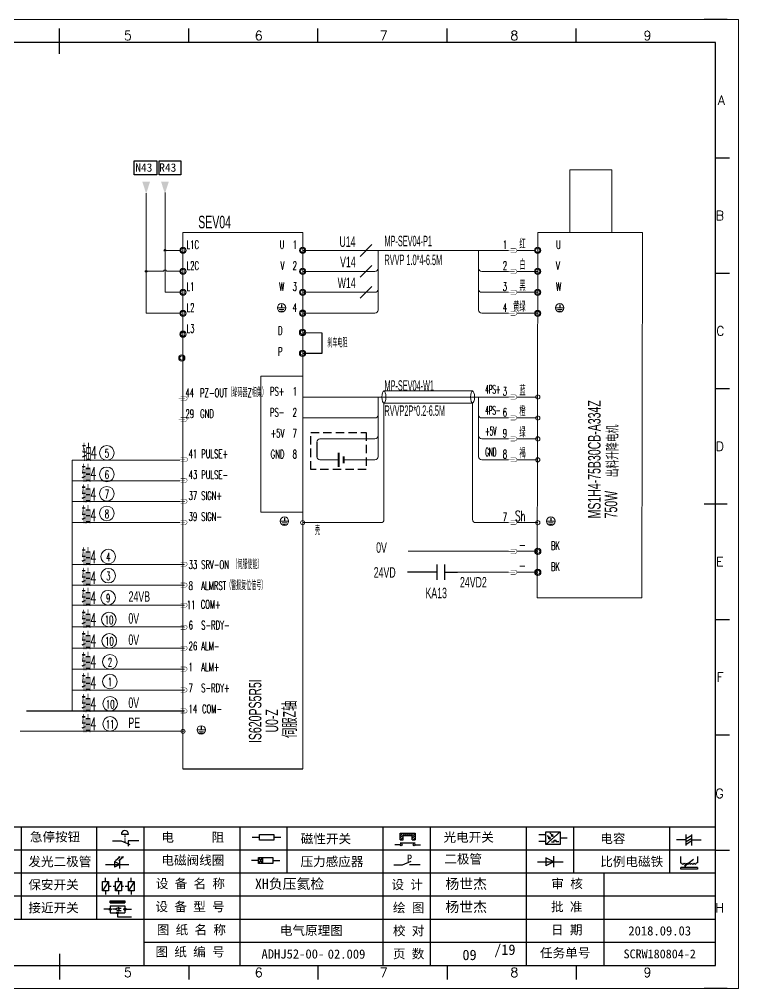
# Model space of a CAD drawing. Header units: millimetres. Extents: x 17734 to 28845, y 9358 to 11073.
# Drawn here: x 28673.3 to 28845.2, y 9546.7 to 9778.2 of the extents above; entities that cross this region are included whole.
import ezdxf
from ezdxf.enums import TextEntityAlignment as Align

# ---------------------------------------------------------------- set-up
doc = ezdxf.new("R2010")
doc.units = ezdxf.units.MM
doc.linetypes.add('DASHED', pattern=[0.75, 0.5, -0.25])
doc.layers.add('1', color=3, linetype='Continuous', lineweight=20)
doc.layers.add('Dimension', color=3, linetype='Continuous', lineweight=13)
for name, color, linetype in [('AE_BOR', 1, 'Continuous'), ('MISC', 2, 'Continuous'), ('SYMS', 7, 'Continuous')]:
    doc.layers.add(name, color=color, linetype=linetype)
doc.styles.get("Standard").update_dxf_attribs({"font": ''})
doc.styles.add('WD', font='romans.shx', dxfattribs={"bigfont": 'gbcbig.shx'})
doc.styles.add('样式 0', font='')
doc.styles.add('样式 8', font='arial.ttf')
doc.styles.add('汉字', font='')
doc.styles.get('Standard').set_extended_font_data('SimSun')
doc.styles.get('样式 0').set_extended_font_data('KaiTi_GB2312')
doc.styles.get('汉字').set_extended_font_data('新宋体')

# ---------------------------------------------------------------- blocks, each defined once
blk = doc.blocks.new('磁性开关')
at = {"linetype": 'ByBlock'}
h = blk.add_hatch(dxfattribs=at)
h.set_pattern_fill('ANSI31', color=256, scale=0.1, style=0)
h.paths.add_polyline_path([(-1910.88, -776.69), (-1910.88, -775.29), (-1907.69, -775.29), (-1907.69, -776.69), (-1908.31, -776.69), (-1908.31, -775.79), (-1910.25, -775.79), (-1910.25, -776.69)])
for p, q in [((-1910.88, -776.69), (-1910.88, -775.29)), ((-1910.88, -775.29), (-1907.69, -775.29)), ((-1910.88, -776.69), (-1910.25, -776.69)), ((-1910.25, -776.69), (-1910.25, -775.79)), ((-1910.25, -775.79), (-1908.31, -775.79)), ((-1908.31, -776.69), (-1908.31, -775.79)), ((-1908.31, -776.69), (-1907.69, -776.69)), ((-1907.69, -775.29), (-1907.69, -776.69)), ((-1910.91, -777.81), (-1912.09, -777.81)), ((-1910.88, -777.39), (-1907.69, -777.39)), ((-1907.66, -777.81), (-1906.48, -777.81))]:
    blk.add_line(p, q, dxfattribs=at)
for centre in [(-1910.68, -777.81), (-1907.88, -777.81)]:
    blk.add_circle(centre, 0.225, dxfattribs=at)
blk = doc.blocks.new('光电开关')
at = {"linetype": 'ByBlock'}
h = blk.add_hatch(dxfattribs=at)
h.set_pattern_fill('ANSI31', color=256, scale=0.01, style=0)
h.set_pattern_definition([(45, (0.172267, 0), (-0.0224506403, 0.0224506403), [])])
h.paths.add_polyline_path([(-1882.44, -776.34), (-1882.5, -775.91), (-1882.68, -776.07)])
h.paths.add_polyline_path([(-1882.86, -776.23), (-1882.44, -776.34), (-1882.68, -776.07)])
h.paths.add_polyline_path([(-1883.05, -776.88), (-1883.11, -776.45), (-1883.29, -776.61)])
h.paths.add_polyline_path([(-1883.47, -776.77), (-1883.05, -776.88), (-1883.29, -776.61)])
for p, q in [((-1884.01, -775.96), (-1885.56, -775.96)), ((-1880.91, -775.3), (-1884.01, -778.05)), ((-1883.75, -776.09), (-1883.05, -776.88)), ((-1883.11, -776.45), (-1883.47, -776.77)), ((-1883.05, -776.88), (-1883.47, -776.77)), ((-1883.14, -775.55), (-1882.44, -776.34)), ((-1883.05, -776.88), (-1883.11, -776.45)), ((-1882.5, -775.91), (-1882.86, -776.23)), ((-1882.44, -776.34), (-1882.86, -776.23)), ((-1882.44, -776.34), (-1882.5, -775.91)), ((-1879.37, -776.67), (-1880.91, -776.67)), ((-1884.01, -777.39), (-1885.56, -777.39)), ((-1882.78, -777.47), (-1882.23, -777.47)), ((-1882.23, -777.47), (-1882.23, -777.14)), ((-1882.23, -777.14), (-1881.78, -777.14)), ((-1881.78, -777.47), (-1881.78, -777.14)), ((-1881.23, -777.47), (-1881.78, -777.47))]:
    blk.add_line(p, q, dxfattribs=at)
blk.add_lwpolyline([(-1884.01, -775.3), (-1880.91, -775.3), (-1880.91, -778.05), (-1884.01, -778.05)], close=True, dxfattribs=at)
blk = doc.blocks.new('电磁阀线圈')
at = {"linetype": 'ByBlock'}
for p, q in [((-1854.61, -796.54), (-1856.17, -796.54)), ((-1854.61, -795.92), (-1853.75, -797.16)), ((-1853.75, -795.92), (-1854.61, -797.16)), ((-1853.75, -795.92), (-1853.75, -797.16)), ((-1851.53, -796.54), (-1849.97, -796.54))]:
    blk.add_line(p, q, dxfattribs=at)
blk.add_lwpolyline([(-1854.61, -795.92), (-1851.53, -795.92), (-1851.53, -797.16), (-1854.61, -797.16)], close=True, dxfattribs=at)
blk = doc.blocks.new('压力感应器')
at = {"linetype": 'ByBlock'}
for p, q in [((-1815.59, -777.73), (-1813.71, -776.93)), ((-1817.44, -777.73), (-1815.59, -777.73)), ((-1811.78, -777.73), (-1814.05, -777.73))]:
    blk.add_line(p, q, dxfattribs=at)
at = {"linetype": 'ByBlock', "insert": (-1814.65, -775.48), "char_height": 1.68, "width": 1.2242, "attachment_point": 1}
blk.add_mtext('{\\fNSimSun|b0|i0|c134|p49;P}', dxfattribs=at)
blk = doc.blocks.new('二极管')
at = {"linetype": 'ByBlock'}
for p, q in [((-1787.52, -776.77), (-1781.92, -776.77)), ((-1783.97, -776.77), (-1785.69, -775.9)), ((-1785.69, -775.9), (-1785.69, -777.65)), ((-1783.97, -776.77), (-1785.69, -777.65)), ((-1783.97, -777.99), (-1783.97, -775.56))]:
    blk.add_line(p, q, dxfattribs=at)
blk = doc.blocks.new('电容')
at = {"linetype": 'ByBlock'}
for p, q in [((-1756.08, -782.99), (-1756.08, -780.56)), ((-1754.86, -780.79), (-1756.08, -781.55)), ((-1754.86, -782.99), (-1754.86, -780.56)), ((-1756.08, -781.77), (-1758.13, -781.77)), ((-1754.86, -781.44), (-1756.08, -782.2)), ((-1754.86, -781.99), (-1756.08, -782.75)), ((-1754.86, -781.77), (-1752.81, -781.77))]:
    blk.add_line(p, q, dxfattribs=at)
blk = doc.blocks.new('发光二极管')
at = {"linetype": 'ByBlock'}
for p, q in [((-1755.78, -785.92), (-1754.89, -785.14)), ((-1754.89, -785.14), (-1755.2, -785.22)), ((-1755.2, -785.22), (-1755.01, -785.43)), ((-1755.08, -785.92), (-1754.18, -785.14)), ((-1754.89, -785.14), (-1755.01, -785.43)), ((-1754.18, -785.14), (-1754.49, -785.22)), ((-1754.49, -785.22), (-1754.31, -785.43)), ((-1754.18, -785.14), (-1754.31, -785.43)), ((-1758.01, -786.77), (-1752.89, -786.77)), ((-1754.84, -786.77), (-1756.04, -786.16)), ((-1756.04, -786.16), (-1756.04, -787.39)), ((-1754.84, -786.77), (-1756.04, -787.39)), ((-1754.84, -787.63), (-1754.84, -785.92))]:
    blk.add_line(p, q, dxfattribs=at)
blk = doc.blocks.new('比例电磁阀')
at = {"linetype": 'ByBlock'}
for p, q in [((-1757.26, -775.38), (-1757.26, -776.71)), ((-1757.26, -776.71), (-1757.05, -776.71)), ((-1754.5, -775.98), (-1756.35, -777.44)), ((-1753.58, -776.71), (-1753.8, -776.71)), ((-1753.58, -775.38), (-1753.58, -776.71)), ((-1753.6, -777.73), (-1757.25, -777.73)), ((-1757.25, -778.13), (-1757.25, -777.73)), ((-1753.6, -778.13), (-1757.25, -778.13)), ((-1756.35, -777.44), (-1756.25, -777.25)), ((-1756.35, -777.44), (-1756.15, -777.38)), ((-1756.15, -777.38), (-1756.25, -777.25)), ((-1753.6, -777.73), (-1753.6, -778.13))]:
    blk.add_line(p, q, dxfattribs=at)
for centre in [(-1756.78, -776.71), (-1756.24, -776.71), (-1755.7, -776.71), (-1755.15, -776.71), (-1754.61, -776.71), (-1754.07, -776.71)]:
    blk.add_arc(centre, 0.271, 180, 0, dxfattribs=at)
blk = doc.blocks.new('保安开关')
at = {"linetype": 'ByBlock'}
for p, q in [((-1757.33, -790.79), (-1758.6, -792.81)), ((-1757.96, -790.79), (-1757.96, -789.97)), ((-1754.54, -790.79), (-1755.81, -792.81)), ((-1755.17, -790.79), (-1755.17, -789.97)), ((-1751.75, -790.79), (-1753.02, -792.81)), ((-1752.39, -790.79), (-1752.39, -789.97)), ((-1757.96, -792.81), (-1757.96, -793.62)), ((-1757.33, -791.8), (-1756.72, -791.8)), ((-1756.35, -791.8), (-1755.89, -791.8)), ((-1755.17, -792.81), (-1755.17, -793.62)), ((-1754.52, -791.8), (-1754.06, -791.8)), ((-1753.69, -791.8), (-1753.08, -791.8)), ((-1752.39, -792.81), (-1752.39, -793.62))]:
    blk.add_line(p, q, dxfattribs=at)
for points in [[(-1758.6, -790.79), (-1757.33, -790.79), (-1757.33, -792.81), (-1758.6, -792.81)], [(-1755.81, -790.79), (-1754.54, -790.79), (-1754.54, -792.81), (-1755.81, -792.81)], [(-1753.02, -790.79), (-1751.75, -790.79), (-1751.75, -792.81), (-1753.02, -792.81)]]:
    blk.add_lwpolyline(points, close=True, dxfattribs=at)
blk = doc.blocks.new('接近开关')
at = {"linetype": 'ByBlock'}
h = blk.add_hatch(dxfattribs=at)
h.set_pattern_fill('ANSI31', color=256, scale=0.01, style=0)
h.set_pattern_definition([(45, (-89.131516, -30.795668), (-0.0224506403, 0.0224506403), [])])
h.paths.add_polyline_path([(-1516.96, -1123.35), (-1516.96, -1122.85), (-1513.76, -1122.85), (-1513.76, -1123.35)])
for p, q in [((-1516.96, -1123.35), (-1516.96, -1122.85)), ((-1516.96, -1122.85), (-1513.76, -1122.85)), ((-1516.96, -1123.35), (-1513.76, -1123.35)), ((-1513.76, -1122.85), (-1513.76, -1123.35)), ((-1517.18, -1124.71), (-1518.36, -1124.71)), ((-1516.96, -1123.95), (-1513.76, -1123.95)), ((-1516.96, -1123.95), (-1516.96, -1125.47)), ((-1516.96, -1125.47), (-1513.76, -1125.47)), ((-1515.91, -1124.71), (-1516.45, -1124.71)), ((-1515.11, -1124.31), (-1515.91, -1124.71)), ((-1515.11, -1125.11), (-1515.91, -1124.71)), ((-1515.33, -1124.53), (-1515.17, -1124.53)), ((-1515.33, -1124.88), (-1515.17, -1124.88)), ((-1515.25, -1124.45), (-1515.25, -1124.61)), ((-1515.11, -1124.31), (-1515.11, -1125.11)), ((-1515.11, -1124.48), (-1514.58, -1124.48)), ((-1515.11, -1124.94), (-1514.58, -1124.94)), ((-1513.76, -1123.95), (-1513.76, -1125.47)), ((-1513.54, -1124.71), (-1512.36, -1124.71)), ((-1515.36, -1125.69), (-1515.36, -1126.36)), ((-1515.36, -1126.36), (-1512.36, -1126.36))]:
    blk.add_line(p, q, dxfattribs=at)
for centre in [(-1516.96, -1124.71), (-1515.36, -1125.47), (-1513.76, -1124.71)]:
    blk.add_circle(centre, 0.225, dxfattribs=at)
blk = doc.blocks.new('电阻')
at = {"linetype": 'ByBlock'}
for p, q in [((-3.09, 0), (-1.57, 0)), ((1.57, 0), (3.09, 0))]:
    blk.add_line(p, q, dxfattribs=at)
blk.add_lwpolyline([(-1.57, 0.63), (1.57, 0.63), (1.57, -0.63), (-1.57, -0.63)], close=True, dxfattribs=at)
blk = doc.blocks.new('急停按钮')
at = {"linetype": 'ByBlock'}
for p, q in [((-1.86, 0), (0, 0)), ((0, 0), (1.88, -0.81)), ((0.06, 1.45), (1.61, 1.45)), ((0.83, 1.45), (0.83, 1.24)), ((0.83, 1.07), (0.83, 0.85)), ((0.83, 0.68), (0.83, 0.47)), ((0.83, 0.29), (0.83, 0.08)), ((3.81, 0), (1.54, 0)), ((1.54, 0), (1.54, -1.15)), ((0.83, -0.09), (0.83, -0.24))]:
    blk.add_line(p, q, dxfattribs=at)
blk.add_arc((0.83, 1.45), 0.774, 0, 180)
blk = doc.blocks.new('电控横A4')
for p, q in [((292, -5), (5, -5)), ((292, -205), (292, -5)), ((10.03, -205), (289.53, -205)), ((130.8, -205), (190.75, -205)), ((190.75, -205), (259.54, -205))]:
    blk.add_line(p, q)
at = {"linetype": 'ByBlock'}
for p, q in [((292, -175), (5, -175)), ((292, -180), (5, -180)), ((292, -185), (5, -185)), ((292, -190), (5, -190)), ((292, -195), (5, -195)), ((292, -200), (168.03, -200))]:
    blk.add_line(p, q, dxfattribs=at)
at = {"color": 0, "lineweight": -2}
for p, q in [((141.48, -175), (141.48, -195)), ((157.79, -175), (157.79, -195)), ((168.03, -175), (168.03, -204.92)), ((188.84, -175), (188.84, -185)), ((199.08, -175), (199.08, -185)), ((219.89, -175), (219.89, -185)), ((230.12, -175), (230.12, -185)), ((250.93, -175), (250.93, -185)), ((261.17, -175), (261.17, -185)), ((281.98, -175), (281.98, -185)), ((188.84, -185), (188.84, -204.92)), ((219.89, -185), (219.89, -205)), ((230.12, -185), (230.12, -205)), ((250.93, -185), (250.93, -205)), ((267.79, -185), (267.79, -205))]:
    blk.add_line(p, q, dxfattribs=at)
at = {"color": 0, "ltscale": 2}
for p, q in [((292, -205), (292, -183.55)), ((259.54, -205), (289.53, -205)), ((259.54, -205), (292, -205))]:
    blk.add_line(p, q, dxfattribs=at)
at = {"layer": 'AE_BOR', "color": 1, "lineweight": 15}
for p, q in [((0, 0), (297, 0)), ((297, 0), (297, -210)), ((297, -210), (0, -210))]:
    blk.add_line(p, q, dxfattribs=at)
at = {"layer": 'AE_BOR'}
for p, q in [((149.78, -5), (149.78, -2)), ((177.78, -5), (177.78, -2)), ((205.78, -5), (205.78, -2)), ((233.78, -5), (233.78, -2)), ((261.78, -5), (261.78, -2)), ((292, -30), (295, -30)), ((292, -55), (295, -55)), ((292, -80), (295, -80)), ((292, -130), (295, -130)), ((292, -155), (295, -155)), ((292, -180), (295, -180)), ((149.78, -205), (149.78, -208)), ((177.78, -205), (177.78, -208)), ((205.78, -205), (205.78, -208)), ((233.78, -205), (233.78, -208)), ((261.78, -205), (261.78, -208))]:
    blk.add_line(p, q, dxfattribs=at)
at = {"layer": 'AE_BOR', "lineweight": 30}
for p, q in [((294.53, 0), (289.53, 0)), ((294.53, -210), (289.53, -210))]:
    blk.add_line(p, q, dxfattribs=at)
at = {"layer": 'AE_BOR', "color": 2, "lineweight": 30}
for p, q in [((149.78, -7.5), (149.78, -2.5)), ((289.5, -105), (294.5, -105)), ((149.78, -202.5), (149.78, -207.5)), ((149.78, -205), (149.78, -207.5))]:
    blk.add_line(p, q, dxfattribs=at)
for name, p in [('急停按钮', (163.12, -177.98)), ('电阻', (194.66, -177.22))]:
    blk.add_blockref(name, p)
at = {"linetype": 'ByBlock'}
for name, p in [('磁性开关', (2134.53, 598.96)), ('光电开关', (2139.22, 599.27)), ('电容', (2041.69, 603.98)), ('发光二极管', (1917.72, 603.69)), ('电磁阀线圈', (2047.53, 614.3)), ('压力感应器', (2039.72, 594.52)), ('二极管', (2040.91, 594.27)), ('比例电磁阀', (2041.69, 593.98)), ('保安开关', (1917.72, 603.98)), ('接近开关', (1677.72, 931.9))]:
    blk.add_blockref(name, p, dxfattribs=at)
at = {"char_height": 2, "attachment_point": 1, "style": '汉字'}
for s, insert in [('{\\fKaiTi_GB2312|b0|i0|c134|p49;急停按钮}', (143.35, -176.12)), ('{\\fKaiTi_GB2312|b0|i0|c134|p49;电      阻}', (171.86, -176.19)), ('{\\fKaiTi_GB2312|b0|i0|c134|p49;磁性开关}', (202.07, -176.53)), ('{\\fKaiTi_GB2312|b0|i0|c134|p49;光电开关}', (233.02, -176.19)), ('{\\fKaiTi_GB2312|b0|i0|c134|p49;电容}', (267, -176.48)), ('{\\fKaiTi_GB2312|b0|i0|c134|p49;发光二极管}', (143.02, -181.48)), ('{\\fKaiTi_GB2312|b0|i0|c134|p49;电磁阀线圈}', (171.86, -181.19)), ('{\\fKaiTi_GB2312|b0|i0|c134|p49;压力感应器}', (202.02, -181.47)), ('{\\fKaiTi_GB2312|b0|i0|c134|p49;二极管}', (233.2, -180.91)), ('{\\fKaiTi_GB2312|b0|i0|c134|p49;比例电磁铁}', (267, -181.48)), ('{\\fKaiTi_GB2312|b0|i0|c134|p49;保安开关}', (143.02, -186.48)), ('{\\fKaiTi_GB2312|b0|i0|c134|p0;设 备 名 称}', (170.65, -186.24)), ('{\\fKaiTi_GB2312|b0|i0|c134|p0;设 计}', (221.72, -186.46)), ('{\\fKaiTi_GB2312|b0|i0|c134|p0;审 核}', (256.39, -186.25)), ('{\\fKaiTi_GB2312|b0|i0|c134|p0;设 备 型 号}', (170.58, -191.24)), ('{\\fKaiTi_GB2312|b0|i0|c134|p0;批 准}', (256.32, -191.25)), ('{\\fKaiTi_GB2312|b0|i0|c134|p49;接近开关}', (143.02, -191.48)), ('{\\fKaiTi_GB2312|b0|i0|c134|p0;绘 图}', (222.05, -191.46)), ('{\\fKaiTi_GB2312|b0|i0|c134|p0;图 纸 名 称}', (170.86, -196.24)), ('{\\fKaiTi_GB2312|b0|i0|c134|p0;校 对}', (222.05, -196.46)), ('{\\fKaiTi_GB2312|b0|i0|c134|p0;日 期}', (256.32, -196.25)), ('{\\fKaiTi_GB2312|b0|i0|c134|p0;图 纸 编 号}', (170.57, -201.03)), ('{\\fKaiTi_GB2312|b0|i0|c134|p0;页 数}', (222.05, -201.46)), ('{\\fKaiTi_GB2312|b0|i0|c134|p0;任务单号}', (253.94, -201.25))]:
    blk.add_mtext(s, dxfattribs=dict(at, insert=insert))
for s, insert, char_height, width, attachment_point in [('{\\fKaiTi_GB2312|b0|i0|c134|p49;XH负压氦检}', (192.15, -186.2), 2.2, 26.5767, 1), ('{\\fKaiTi_GB2312|b0|i0|c134|p49;杨世杰}', (233.43, -186.2), 2.2, 15.3175, 1), ('{\\fKaiTi_GB2312|b0|i0|c134|p49;杨世杰}', (233.43, -191.2), 2.2, 15.3175, 1), ('{\\fKaiTi_GB2312|b0|i0|c134|p49;2018.09.03}', (279.89, -197.5), 2, 24.2172, 5), ('{\\fKaiTi_GB2312|b0|i0|c134|p49;SCRW180804-2}', (279.89, -202.5), 1.92, 24.2172, 5)]:
    blk.add_mtext(s, dxfattribs=dict(insert=insert, char_height=char_height, width=width, attachment_point=attachment_point))
at = {"color": 0, "lineweight": -2, "insert": (200.36, -202.5), "char_height": 2, "width": 31.0482, "attachment_point": 5}
blk.add_mtext('{\\C256;ADHJ52-00-}', dxfattribs=at)
at = {"color": 0, "linetype": 'ByBlock', "lineweight": -2, "insert": (242.64, -201.84), "char_height": 4.2689, "width": 20.8102, "attachment_point": 5}
blk.add_mtext('  {\\H0.53119x; /19}', dxfattribs=at)
at = {"layer": 'AE_BOR', "style": 'WD'}
for s, p in [('5', (164.59, -4.5)), ('6', (192.94, -4.5)), ('7', (220.04, -4.5)), ('8', (248.37, -4.5)), ('9', (277.23, -4.5)), ('5', (164.59, -207.5)), ('6', (192.94, -207.5)), ('7', (220.04, -207.5)), ('8', (248.37, -207.5)), ('9', (277.23, -207.5))]:
    blk.add_text(s, height=2, dxfattribs=at).set_placement(p, align=Align.CENTER)
for s, p in [('A', (294.03, -17.5)), ('B', (293.84, -42.5)), ('C', (293.93, -67.5)), ('D', (293.84, -92.5)), ('E', (293.74, -117.5)), ('F', (293.74, -142.5)), ('F', (293.74, -142.5)), ('G', (293.74, -167.72)), ('H', (293.84, -192.5))]:
    blk.add_text(s, height=2, dxfattribs=at).set_placement(p, align=Align.MIDDLE_RIGHT)
blk = doc.blocks.new('WDDOT')
blk.add_hatch(color=256).paths.add_polyline_path([(0.5, 0, 1), (-0.5, 0, 1)])
blk.add_circle((0, 0), 0.5)
blk = doc.blocks.new('常开触点')
at = {"linetype": 'ByBlock'}
for p, q in [((-1853.82, -782.99), (-1853.82, -780.56)), ((-1852.6, -782.99), (-1852.6, -780.56)), ((-1853.82, -781.77), (-1855.88, -781.77)), ((-1852.6, -781.77), (-1850.55, -781.77))]:
    blk.add_line(p, q, dxfattribs=at)

msp = doc.modelspace()

# ---------------------------------------------------------------- hatches: boundary and pattern name
for points in [[(28702.688, 9739.491), (28703.623, 9736.573), (28704.558, 9739.491)], [(28707.165, 9739.491), (28708.1, 9736.573), (28709.035, 9739.491)], [(28708.317, 9723.024, 1), (28707.923, 9723.024, 1)], [(28703.83, 9718.022, 1), (28703.437, 9718.022, 1)]]:
    msp.add_hatch(color=256).paths.add_polyline_path(points)

# ---------------------------------------------------------------- linework, layer by layer
at = {"lineweight": 0}
for p, q in [((28741.027, 9723.029), (28790.224, 9723.029)), ((28759.043, 9708.779), (28759.043, 9723.029)), ((28783.091, 9708.779), (28783.091, 9723.029)), ((28792.224, 9723.029), (28796.467, 9723.029)), ((28741.027, 9718.029), (28758.293, 9718.029)), ((28790.224, 9718.029), (28783.841, 9718.029)), ((28797.217, 9718.029), (28792.224, 9718.029)), ((28741.027, 9713.029), (28758.293, 9713.029)), ((28790.224, 9713.029), (28783.841, 9713.029)), ((28797.217, 9713.025), (28792.224, 9713.025)), ((28735.08, 9709.313), (28736.869, 9709.313)), ((28735.412, 9708.884), (28736.537, 9708.884)), ((28735.698, 9708.538), (28736.271, 9708.538)), ((28741.027, 9708.029), (28758.293, 9708.029)), ((28790.224, 9708.029), (28783.841, 9708.029)), ((28797.217, 9708.021), (28792.224, 9708.021)), ((28801.57, 9709.313), (28803.359, 9709.313)), ((28801.903, 9708.884), (28803.027, 9708.884)), ((28802.188, 9708.538), (28802.761, 9708.538)), ((28760.472, 9689.477), (28781.633, 9689.478)), ((28790.224, 9688.013), (28741.027, 9688.013)), ((28759.043, 9673.763), (28759.043, 9688.013)), ((28783.091, 9673.763), (28783.091, 9688.013)), ((28797.217, 9688.009), (28792.224, 9688.009)), ((28760.452, 9686.547), (28760.452, 9658.755)), ((28760.452, 9686.547), (28781.633, 9686.547)), ((28781.633, 9686.547), (28781.633, 9658.763)), ((28741.027, 9683.013), (28758.293, 9683.013)), ((28790.224, 9683.013), (28783.841, 9683.013)), ((28797.217, 9683.005), (28792.224, 9683.005)), ((28745.155, 9678.013), (28758.293, 9678.013)), ((28790.224, 9678.013), (28783.841, 9678.013)), ((28797.217, 9678.005), (28792.224, 9678.005)), ((28749.632, 9673.013), (28745.155, 9673.013)), ((28750.828, 9673.013), (28758.293, 9673.013)), ((28790.224, 9673.013), (28783.841, 9673.013)), ((28797.217, 9673.005), (28792.224, 9673.005)), ((28735.765, 9658.348), (28737.554, 9658.348)), ((28736.097, 9657.919), (28737.222, 9657.919)), ((28736.383, 9657.573), (28736.956, 9657.573)), ((28741.027, 9658.005), (28759.702, 9658.005)), ((28790.224, 9658.013), (28782.383, 9658.013)), ((28797.217, 9658.005), (28792.224, 9658.005)), ((28799.447, 9658.348), (28801.235, 9658.348)), ((28799.779, 9657.919), (28800.903, 9657.919)), ((28800.064, 9657.573), (28800.638, 9657.573)), ((28790.243, 9651.159), (28766.224, 9651.159)), ((28797.235, 9651.155), (28792.243, 9651.155)), ((28790.243, 9646.159), (28778.071, 9646.159)), ((28797.235, 9646.151), (28792.243, 9646.151)), ((28717.671, 9608.482), (28715.883, 9608.482)), ((28717.339, 9608.053), (28716.215, 9608.053)), ((28717.053, 9607.707), (28716.48, 9607.707))]:
    msp.add_line(p, q, dxfattribs=at)
for p, q in [((28735.975, 9710.11), (28735.975, 9709.32)), ((28802.465, 9710.11), (28802.465, 9709.32)), ((28741.027, 9703.432), (28745.613, 9703.362)), ((28745.613, 9703.362), (28745.613, 9698.432)), ((28745.613, 9698.432), (28741.027, 9698.432)), ((28744.405, 9677.263), (28744.405, 9673.763)), ((28736.659, 9659.144), (28736.659, 9658.355)), ((28800.341, 9659.144), (28800.341, 9658.355)), ((28770.078, 9646.159), (28766.061, 9646.159)), ((28716.777, 9609.279), (28716.777, 9608.489)), ((28712.399, 9599.224), (28741.027, 9599.224))]:
    msp.add_line(p, q)
at = {"color": 0, "linetype": 'Continuous', "lineweight": 13}
msp.add_line((28685.944, 9672.966), (28685.944, 9612.976), dxfattribs=at)
at = {"color": 0, "lineweight": -3}
msp.add_line((28685.944, 9612.976), (28675.038, 9612.962), dxfattribs=at)
at = {"color": 1, "lineweight": -2}
for points in [[(28700.782, 9744.463), (28706.199, 9744.463), (28706.199, 9741.121), (28700.782, 9741.121)], [(28706.697, 9744.463), (28711.923, 9744.463), (28711.923, 9741.121), (28706.697, 9741.121)]]:
    msp.add_lwpolyline(points, close=True, dxfattribs=at)
at = {"lineweight": 0}
for points in [[(28804.897, 9742.312), (28814.897, 9742.312), (28814.897, 9727.312), (28804.897, 9727.312)], [(28797.217, 9727.312), (28822.217, 9727.312), (28822.099, 9640.06), (28797.099, 9640.06)], [(28741.027, 9693.013), (28731.027, 9693.013), (28731.027, 9660.513), (28741.027, 9660.513)]]:
    msp.add_lwpolyline(points, close=True, dxfattribs=at)
msp.add_lwpolyline([(28712.399, 9599.224), (28712.399, 9727.312), (28741.027, 9727.312), (28741.027, 9599.224)], dxfattribs=at)
at = {"color": 3, "lineweight": 0, "const_width": 0.1, "flags": 128}
for points in [[(28791.724, 9723.029), (28790.224, 9723.029)], [(28791.724, 9718.029), (28790.224, 9718.029)], [(28791.724, 9713.029), (28790.224, 9713.029)], [(28791.724, 9708.029), (28790.224, 9708.029)], [(28712.899, 9687.663), (28711.399, 9687.663)], [(28791.724, 9688.013), (28790.224, 9688.013)], [(28712.899, 9682.663), (28711.399, 9682.663)], [(28791.724, 9683.013), (28790.224, 9683.013)], [(28791.724, 9678.013), (28790.224, 9678.013)], [(28712.899, 9672.983), (28711.399, 9672.983)], [(28791.724, 9673.013), (28790.224, 9673.013)], [(28712.899, 9668.088), (28711.399, 9668.088)], [(28712.899, 9663.088), (28711.399, 9663.088)], [(28712.899, 9658.088), (28711.399, 9658.088)], [(28791.724, 9658.013), (28790.224, 9658.013)], [(28791.743, 9651.159), (28790.243, 9651.159)], [(28712.899, 9648.088), (28711.399, 9648.088)], [(28791.743, 9646.159), (28790.243, 9646.159)], [(28712.899, 9643.084), (28711.399, 9643.084)], [(28712.899, 9638.289), (28711.399, 9638.289)], [(28712.899, 9633.021), (28711.399, 9633.021)], [(28712.899, 9628.017), (28711.399, 9628.017)], [(28712.899, 9623.029), (28711.399, 9623.029)], [(28712.899, 9618.025), (28711.399, 9618.025)], [(28712.899, 9613.025), (28711.399, 9613.025)]]:
    msp.add_lwpolyline(points, dxfattribs=at)
for points in [[(28790.724, 9723.529), (28791.724, 9723.529, -1), (28791.724, 9722.529), (28790.724, 9722.529)], [(28790.724, 9718.529), (28791.724, 9718.529, -1), (28791.724, 9717.529), (28790.724, 9717.529)], [(28790.724, 9713.529), (28791.724, 9713.529, -1), (28791.724, 9712.529), (28790.724, 9712.529)], [(28790.724, 9708.529), (28791.724, 9708.529, -1), (28791.724, 9707.529), (28790.724, 9707.529)], [(28711.899, 9688.163), (28712.899, 9688.163, -1), (28712.899, 9687.163), (28711.899, 9687.163)], [(28790.724, 9688.513), (28791.724, 9688.513, -1), (28791.724, 9687.513), (28790.724, 9687.513)], [(28711.899, 9683.163), (28712.899, 9683.163, -1), (28712.899, 9682.163), (28711.899, 9682.163)], [(28790.724, 9683.513), (28791.724, 9683.513, -1), (28791.724, 9682.513), (28790.724, 9682.513)], [(28790.724, 9678.513), (28791.724, 9678.513, -1), (28791.724, 9677.513), (28790.724, 9677.513)], [(28711.899, 9673.588), (28712.899, 9673.588, -1.1555316), (28712.899, 9672.588), (28711.899, 9672.588)], [(28790.724, 9673.513), (28791.724, 9673.513, -1), (28791.724, 9672.513), (28790.724, 9672.513)], [(28711.899, 9668.588), (28712.899, 9668.588, -1), (28712.899, 9667.588), (28711.899, 9667.588)], [(28711.899, 9663.588), (28712.899, 9663.588, -1), (28712.899, 9662.588), (28711.899, 9662.588)], [(28711.899, 9658.588), (28712.899, 9658.588, -1), (28712.899, 9657.588), (28711.899, 9657.588)], [(28790.724, 9658.513), (28791.724, 9658.513, -1), (28791.724, 9657.513), (28790.724, 9657.513)], [(28790.743, 9651.659), (28791.743, 9651.659, -1), (28791.743, 9650.659), (28790.743, 9650.659)], [(28711.899, 9648.588), (28712.899, 9648.588, -1), (28712.899, 9647.588), (28711.899, 9647.588)], [(28790.743, 9646.659), (28791.743, 9646.659, -1), (28791.743, 9645.659), (28790.743, 9645.659)], [(28711.899, 9643.584), (28712.899, 9643.584, -1), (28712.899, 9642.584), (28711.899, 9642.584)], [(28711.899, 9638.789), (28712.899, 9638.789, -1), (28712.899, 9637.789), (28711.899, 9637.789)], [(28711.899, 9633.521), (28712.899, 9633.521, -1), (28712.899, 9632.521), (28711.899, 9632.521)], [(28711.899, 9628.517), (28712.899, 9628.517, -1), (28712.899, 9627.517), (28711.899, 9627.517)], [(28711.899, 9623.529), (28712.899, 9623.529, -1), (28712.899, 9622.529), (28711.899, 9622.529)], [(28711.899, 9618.525), (28712.899, 9618.525, -1), (28712.899, 9617.525), (28711.899, 9617.525)], [(28711.899, 9613.525), (28712.899, 9613.525, -1), (28712.899, 9612.525), (28711.899, 9612.525)]]:
    msp.add_lwpolyline(points, format="xyb", dxfattribs=at)
at = {"color": 6, "linetype": 'DASHED', "ltscale": 4}
msp.add_lwpolyline([(28742.945, 9679.575), (28756.232, 9679.575), (28756.232, 9670.676), (28742.945, 9670.676)], close=True, dxfattribs=at)
at = {"color": 3}
for points in [[(28749.632, 9674.711, 0.5, 0.5, 0), (28749.632, 9671.315, 2, 2, 0)], [(28750.828, 9673.862, 0.5, 0.5, 0), (28750.828, 9672.164, 2, 2, 0)]]:
    msp.add_lwpolyline(points, format="xyseb", dxfattribs=at)
for centre in [(28708.12, 9723.024), (28703.634, 9718.022)]:
    msp.add_circle(centre, 0.197)
at = {"lineweight": 0}
for centre, radius in [((28712.399, 9723.029), 0.75), ((28712.399, 9723.029), 0.5), ((28741.027, 9723.029), 0.75), ((28741.027, 9723.029), 0.5), ((28797.217, 9723.029), 0.75), ((28797.217, 9723.029), 0.5), ((28712.399, 9718.029), 0.75), ((28712.399, 9718.029), 0.5), ((28741.027, 9718.029), 0.75), ((28741.027, 9718.029), 0.5), ((28797.217, 9718.029), 0.75), ((28797.217, 9718.029), 0.5), ((28712.399, 9713.025), 0.75), ((28712.399, 9713.025), 0.5), ((28741.027, 9713.029), 0.75), ((28741.027, 9713.029), 0.5), ((28797.217, 9713.025), 0.75), ((28797.217, 9713.025), 0.5), ((28735.975, 9709.32), 1), ((28802.465, 9709.32), 1), ((28712.399, 9708.025), 0.75), ((28712.399, 9708.025), 0.5), ((28741.027, 9708.029), 0.75), ((28741.027, 9708.029), 0.5), ((28797.217, 9708.021), 0.75), ((28797.217, 9708.021), 0.5), ((28712.399, 9703.021), 0.75), ((28712.399, 9703.021), 0.5), ((28740.994, 9703.432), 0.75), ((28740.994, 9703.432), 0.5), ((28740.994, 9698.432), 0.75), ((28740.994, 9698.432), 0.5), ((28712.149, 9697.32), 0.75), ((28712.149, 9697.32), 0.5), ((28797.217, 9688.009), 0.5), ((28797.217, 9683.005), 0.5), ((28797.217, 9678.005), 0.5), ((28694.219, 9674.669), 1.75), ((28797.217, 9673.005), 0.5), ((28694.219, 9669.536), 1.75), ((28694.219, 9664.898), 1.75), ((28694.219, 9660.192), 1.75), ((28736.659, 9658.355), 1), ((28800.341, 9658.355), 1), ((28741.027, 9658.005), 0.5), ((28797.217, 9658.005), 0.5), ((28694.554, 9649.905), 1.75), ((28797.235, 9651.155), 0.75), ((28797.235, 9651.155), 0.5), ((28694.554, 9645.336), 1.75), ((28797.235, 9646.151), 0.75), ((28797.235, 9646.151), 0.5), ((28694.518, 9640.069), 1.75), ((28694.715, 9634.863), 1.75), ((28694.8, 9629.767), 1.75), ((28694.953, 9624.755), 1.75), ((28694.953, 9620.049), 1.75), ((28695.008, 9614.726), 1.75), ((28695.008, 9609.938), 1.75), ((28712.409, 9608.139), 0.5), ((28716.777, 9608.489), 1)]:
    msp.add_circle(centre, radius, dxfattribs=at)
for centre, radius, start, end in [((28708.132, 9718.04), 0.336, 0, 180), ((28758.293, 9718.779), 0.75, 270, 0), ((28783.841, 9718.779), 0.75, 180, 270), ((28758.293, 9713.779), 0.75, 270, 0), ((28783.841, 9713.779), 0.75, 180, 270), ((28758.293, 9708.779), 0.75, 270, 0), ((28783.841, 9708.779), 0.75, 180, 270), ((28758.293, 9683.763), 0.75, 270, 0), ((28783.841, 9683.763), 0.75, 180, 270), ((28745.155, 9677.263), 0.75, 90, 180), ((28758.293, 9678.763), 0.75, 270, 0), ((28783.841, 9678.763), 0.75, 180, 270), ((28745.155, 9673.763), 0.75, 180, 270), ((28758.293, 9673.763), 0.75, 270, 0), ((28783.841, 9673.763), 0.75, 180, 270), ((28759.702, 9658.755), 0.75, 270, 0), ((28782.383, 9658.763), 0.75, 180, 270)]:
    msp.add_arc(centre, radius, start, end, dxfattribs=at)
msp.add_ellipse((28760.452, 9688.013), major_axis=(0, 1.465), ratio=0.3169375, dxfattribs=at)
at = {"lineweight": 0, "extrusion": (0, 0, -1)}
msp.add_ellipse((28781.633, 9688.013), major_axis=(0, 1.465), ratio=0.3169375, dxfattribs=at)
at = {"layer": '1', "color": 7, "linetype": 'Continuous', "lineweight": 13}
for p, q in [((28708.139, 9723.023), (28711.655, 9723.023)), ((28707.796, 9718.04), (28703.644, 9718.04)), ((28708.468, 9718.04), (28711.677, 9718.04)), ((28685.944, 9672.966), (28711.668, 9672.966)), ((28685.991, 9667.975), (28711.668, 9667.975)), ((28685.991, 9663.058), (28711.668, 9663.058)), ((28685.944, 9658.061), (28711.668, 9658.061)), ((28712.712, 9648.041), (28685.944, 9648.041)), ((28712.712, 9643.099), (28685.944, 9643.099)), ((28712.697, 9638.319), (28685.944, 9638.319)), ((28712.697, 9633.113), (28685.944, 9633.113)), ((28712.694, 9628.017), (28685.944, 9628.017)), ((28712.712, 9623.003), (28685.944, 9623.003)), ((28712.712, 9617.995), (28685.944, 9617.995))]:
    msp.add_line(p, q, dxfattribs=at)
at = {"layer": '1', "color": 0, "lineweight": -3}
msp.add_line((28712.712, 9612.976), (28675.038, 9612.976), dxfattribs=at)
at = {"layer": '1', "color": 2, "linetype": 'Continuous', "lineweight": 13}
msp.add_line((28712.694, 9608.188), (28673.501, 9608.192), dxfattribs=at)
at = {"layer": '1', "color": 7, "linetype": 'Continuous', "lineweight": 13}
for points in [[(28703.644, 9736.716), (28703.644, 9708.03), (28711.654, 9708.03)], [(28711.712, 9713.066), (28708.121, 9713.066), (28708.121, 9736.851)]]:
    msp.add_lwpolyline(points, dxfattribs=at)
at = {"layer": 'Dimension', "lineweight": 0}
for p, q in [((28754.767, 9721.614), (28757.596, 9724.443)), ((28754.767, 9716.614), (28757.596, 9719.443)), ((28754.767, 9711.614), (28757.596, 9714.443))]:
    msp.add_line(p, q, dxfattribs=at)

# ---------------------------------------------------------------- block references
at = {"xscale": 1.1025, "yscale": 1.1025, "zscale": 1.1025}
msp.add_blockref('电控横A4', (28517.789, 9778.219), dxfattribs=at)
at = {"linetype": 'ByBlock', "xscale": 1.5, "yscale": 1.5, "zscale": 1.5}
msp.add_blockref('常开触点', (31553.892, 10818.82), dxfattribs=at)
at = {"layer": 'SYMS', "lineweight": -3, "xscale": 0.25, "yscale": 0.25, "zscale": 0.25, "rotation": 90}
for p in [(28708.12, 9723.024), (28703.634, 9718.022)]:
    msp.add_blockref('WDDOT', p, dxfattribs=at)
at = {"layer": 'SYMS', "color": 0, "lineweight": -3, "xscale": 0.25, "yscale": 0.25, "zscale": 0.25, "rotation": 90}
for p in [(28708.12, 9723.024), (28703.634, 9718.022)]:
    msp.add_blockref('WDDOT', p, dxfattribs=at)

# ---------------------------------------------------------------- texts
at = {"lineweight": 0, "style": 'WD', "width": 0.6}
for s, p in [('L1C', (28713.267, 9723.379)), ('1', (28788.863, 9723.387)), ('U', (28801.585, 9723.379)), ('L2C', (28713.267, 9718.379)), ('2', (28788.863, 9718.387)), ('V', (28801.585, 9718.379)), ('L1', (28713.267, 9713.375)), ('3', (28788.863, 9713.383)), ('W', (28801.585, 9713.375)), ('L2', (28713.267, 9708.375)), ('4', (28788.863, 9708.379)), ('L3', (28713.267, 9703.371)), ('刹车电阻', (28746.948, 9699.883)), ('44', (28713.017, 9688.013)), ('PZ-OUT（编码器Z相集）', (28716.517, 9688.013)), ('3', (28788.863, 9688.367)), ('29', (28713.017, 9683.013)), ('GND', (28716.517, 9683.013)), ('6', (28788.863, 9683.363)), ('9', (28788.863, 9678.363)), ('41', (28713.767, 9673.438)), ('PULSE+', (28716.767, 9673.438)), ('8', (28788.863, 9673.363)), ('43', (28713.767, 9668.438)), ('PULSE-', (28716.767, 9668.438)), ('37', (28713.767, 9663.438)), ('SIGN+', (28716.767, 9663.438)), ('39', (28713.767, 9658.438)), ('SIGN-', (28716.767, 9658.438)), ('7', (28788.863, 9658.363)), ('BK', (28800.368, 9651.505)), ('33', (28713.767, 9646.95)), ('SRV-ON （伺服使能）', (28716.767, 9646.95)), ('BK', (28800.368, 9646.501)), ('8', (28713.767, 9641.946)), ('ALMRST（警报复位信号） ', (28716.767, 9641.946)), ('11', (28713.361, 9637.362)), ('COM+', (28716.657, 9637.472)), ('6', (28713.767, 9632.515)), ('S-RDY-', (28716.767, 9632.515)), ('26', (28713.767, 9627.511)), ('ALM- ', (28716.767, 9627.511)), ('1', (28713.767, 9622.523)), ('ALM+', (28716.767, 9622.523)), ('7', (28713.767, 9617.519)), ('S-RDY+', (28716.767, 9617.519)), ('14', (28713.767, 9612.519)), ('COM-', (28716.979, 9612.519))]:
    msp.add_text(s, height=2, dxfattribs=at).set_placement(p)
for s, height, p in [('U', 2, (28736.659, 9723.379)), ('1', 2, (28739.659, 9723.387)), ('红', 2.5, (28794.329, 9723.379)), ('V', 2, (28736.659, 9718.379)), ('2', 2, (28739.659, 9718.387)), ('白', 2.5, (28794.329, 9718.379)), ('W', 2, (28736.659, 9713.379)), ('3', 2, (28739.659, 9713.383)), ('黑', 2.5, (28794.329, 9713.375)), ('4', 2, (28739.659, 9708.379)), ('黄绿', 2.5, (28794.329, 9708.375)), ('D', 2, (28736.218, 9702.872)), ('P', 2, (28736.218, 9697.872)), ('Sh', 2.5, (28794.329, 9658.359)), ('-', 2.5, (28794.347, 9651.505)), ('-', 2.5, (28794.347, 9646.505))]:
    msp.add_text(s, height=height, dxfattribs=at).set_placement(p, align=Align.RIGHT)
at = {"color": 6, "lineweight": 0, "style": 'WD', "width": 0.6}
for s, height, p in [('PS+', 2, (28736.659, 9688.363)), ('1', 2, (28739.659, 9688.363)), ('蓝', 2.5, (28794.329, 9688.359)), ('PS-', 2, (28736.659, 9683.363)), ('2', 2, (28739.659, 9683.363)), ('橙', 2.5, (28794.329, 9683.359)), ('+5V', 2, (28736.659, 9678.363)), ('7', 2, (28739.659, 9678.363)), ('绿', 2.5, (28794.329, 9678.359)), ('褐', 2.5, (28794.329, 9673.359)), ('GND', 2, (28736.659, 9673.359)), ('8', 2, (28739.659, 9673.359)), ('壳', 2, (28745.163, 9655.077))]:
    msp.add_text(s, height=height, dxfattribs=at).set_placement(p, align=Align.RIGHT)
at = {"color": 6, "lineweight": 0, "style": 'WD', "width": 0.4}
for s, p in [('4PS+', (28784.661, 9688.859)), ('4PS-', (28784.661, 9683.859)), ('+5V', (28784.661, 9678.859)), ('GND', (28784.661, 9673.859))]:
    msp.add_text(s, height=2, dxfattribs=at).set_placement(p)
at = {"lineweight": 0, "style": 'WD', "width": 0.6}
for s, height, p in [('轴', 4, (28689.387, 9674.908)), ('4', 3, (28691.11, 9674.738)), ('5', 2, (28694.245, 9674.573)), ('轴', 4, (28689.268, 9669.916)), ('4', 3, (28690.991, 9669.746)), ('6', 2, (28694.245, 9669.439)), ('轴', 4, (28689.268, 9664.999)), ('4', 3, (28690.991, 9664.829)), ('7', 2, (28694.245, 9664.802)), ('轴', 4, (28689.268, 9660.002)), ('4', 3, (28690.991, 9659.832)), ('8', 2, (28694.245, 9660.095)), ('轴', 4, (28689.268, 9649.982)), ('4', 3, (28690.991, 9649.812)), ('4', 2, (28694.58, 9649.808)), ('轴', 4, (28689.268, 9645.041)), ('4', 3, (28690.991, 9644.871)), ('3', 2, (28694.58, 9645.239)), ('轴', 4, (28689.268, 9640.261)), ('4', 3, (28690.991, 9640.091)), ('9', 2, (28694.545, 9639.973)), ('轴', 4, (28689.268, 9635.054)), ('4', 3, (28690.991, 9634.885)), ('10', 2, (28694.741, 9634.767)), ('轴', 4, (28689.268, 9629.958)), ('4', 3, (28690.991, 9629.788)), ('10', 2, (28694.826, 9629.67)), ('轴', 4, (28689.268, 9624.944)), ('4', 3, (28690.991, 9624.774)), ('2', 2, (28694.979, 9624.658)), ('轴', 4, (28689.268, 9619.936)), ('4', 3, (28690.991, 9619.767)), ('1', 2, (28694.979, 9619.952)), ('轴', 4, (28689.268, 9614.917)), ('4', 3, (28690.991, 9614.748)), ('10', 2, (28695.034, 9614.629)), ('轴', 4, (28689.268, 9610.129)), ('4', 3, (28690.991, 9609.96)), ('11', 2, (28695.034, 9609.842))]:
    msp.add_text(s, height=height, dxfattribs=at).set_placement(p, align=Align.MIDDLE)
at = {"color": 0, "lineweight": -2, "char_height": 2.205}
for s, insert, width, attachment_point in [('电气原理图', (28743.097, 9560.475), 34.2306, 5), ('02.009', (28747.012, 9556.049), 5.72397, 1)]:
    msp.add_mtext(s, dxfattribs=dict(at, insert=insert, width=width, attachment_point=attachment_point))
at = {"color": 0, "linetype": 'ByBlock', "lineweight": -2, "insert": (28780.912, 9554.725), "char_height": 2.5, "width": 5.1278, "attachment_point": 5}
msp.add_mtext('09', dxfattribs=at)
at = {"layer": 'Dimension', "lineweight": 0, "style": '样式 8', "width": 0.6}
for s, height, p in [('SEV04', 3, (28716.073, 9728.312)), ('24VD', 2.5, (28758.018, 9644.865)), ('24VD2', 2.5, (28778.627, 9642.525)), ('24VB', 2.5, (28699.423, 9639.105)), ('KA13', 2.5, (28770.38, 9639.94)), ('0V', 2.5, (28699.371, 9633.876)), ('0V', 2.5, (28699.37, 9628.78)), ('0V', 2.5, (28699.37, 9613.739)), ('PE', 2.5, (28699.375, 9608.955))]:
    msp.add_text(s, height=height, dxfattribs=at).set_placement(p)
for s, p in [('U14', (28753.655, 9723.868)), ('V14', (28753.697, 9719.029)), ('W14', (28753.697, 9714.029))]:
    msp.add_text(s, height=2.5, dxfattribs=at).set_placement(p, align=Align.RIGHT)
at = {"layer": 'Dimension', "color": 3, "lineweight": 0, "style": '样式 8'}
for s, width, p in [('MP-SEV04-P1', 0.5, (28760.587, 9724.029)), ('MP-SEV04-W1', 0.5, (28760.587, 9689.513)), ('0V', 0.6, (28758.591, 9650.8))]:
    msp.add_text(s, height=2.5, dxfattribs=dict(at, width=width)).set_placement(p)
at = {"layer": 'Dimension', "color": 1, "lineweight": 0, "style": '样式 8', "width": 0.5}
for s, p in [('RVVP 1.0*4-6.5M', (28760.587, 9722.029)), ('RVVP2P*0.2-6.5M', (28760.587, 9686.013))]:
    msp.add_text(s, height=2.5, dxfattribs=at).set_placement(p, align=Align.TOP_LEFT)
at = {"layer": 'Dimension', "color": 6, "lineweight": 0, "style": '样式 8', "width": 0.6}
for s, p in [('MS1H4-75B30CB-A334Z', (28812.234, 9659.02)), ('IS620PS5R5I', (28731.162, 9605.358))]:
    msp.add_text(s, height=3, rotation=90, dxfattribs=at).set_placement(p)
at = {"layer": 'Dimension', "color": 3, "lineweight": 0, "style": '样式 8', "width": 0.6}
msp.add_text('出料升降电机', height=2.5, rotation=90, dxfattribs=at).set_placement((28816.269, 9668.82))
at = {"layer": 'Dimension', "lineweight": 0, "style": '样式 8', "width": 0.6}
for s, p in [('750W', (28816.234, 9659.02)), ('伺服Z轴', (28739.359, 9606.565)), ('U0-Z', (28735.162, 9607.858))]:
    msp.add_text(s, height=3, rotation=90, dxfattribs=at).set_placement(p)
at = {"layer": 'MISC', "color": 3, "char_height": 2, "width": 5.01683, "attachment_point": 1, "style": '样式 0'}
for s, insert in [('N43', (28701.022, 9743.823)), ('R43', (28706.746, 9743.823))]:
    msp.add_mtext(s, dxfattribs=dict(at, insert=insert))

doc.saveas('drawing.dxf')
